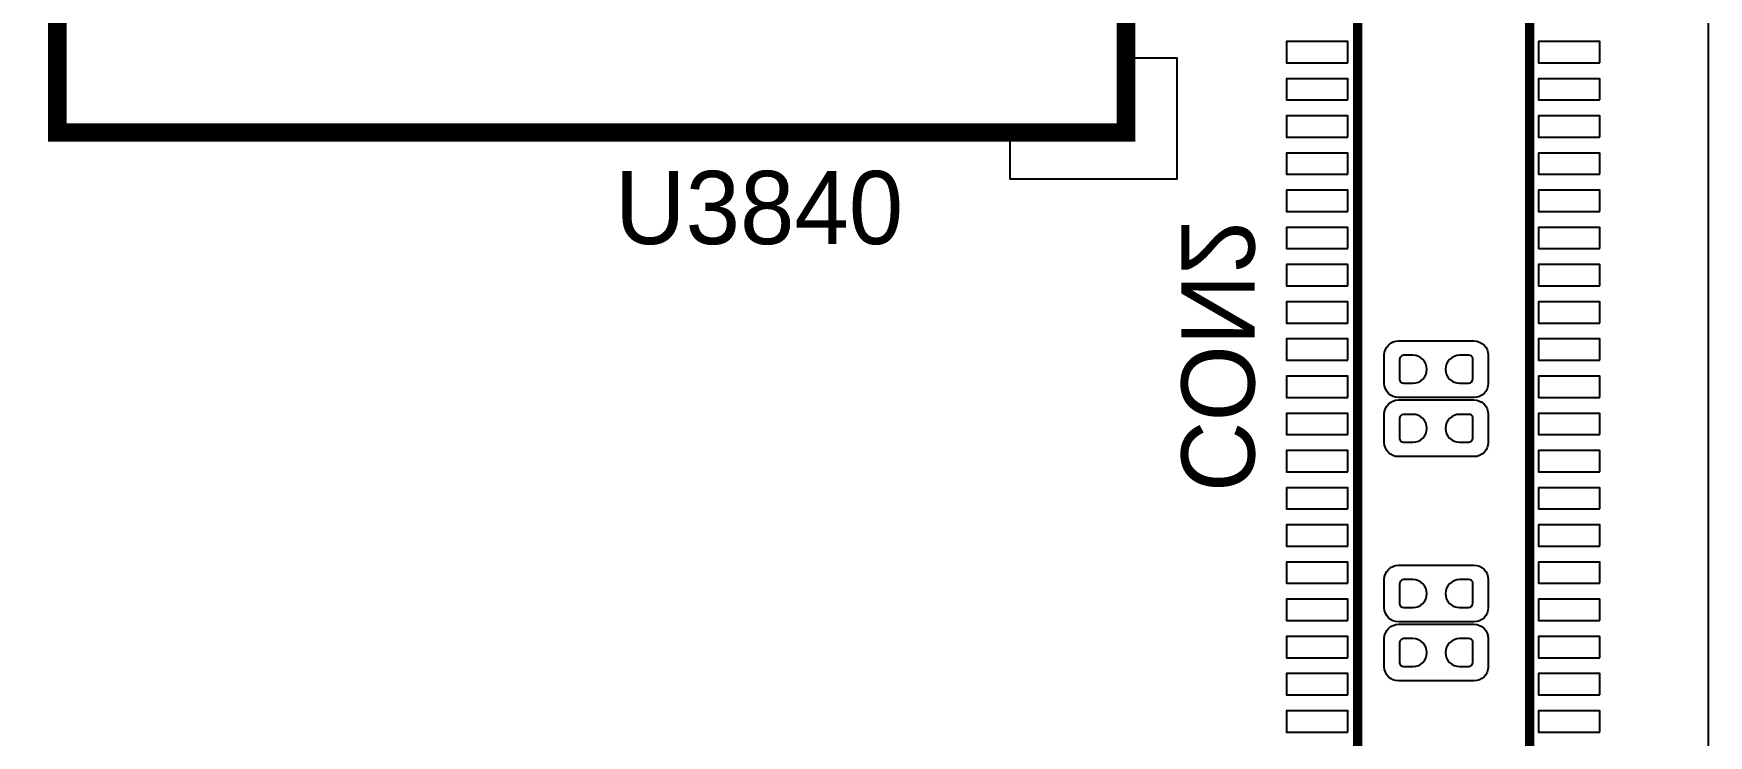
# Model space of a CAD drawing. Extents: x 0 to 69.8, y 0 to 65.
# Drawn here: x 36.97 to 55, y 42.92 to 50.47 of the extents above; entities that cross this region are included whole.
import ezdxf

# ---------------------------------------------------------------- set-up
doc = ezdxf.new("R2010")
doc.units = 0
for name, color, linetype in [('BG_OUTLINE', 254, 'CONTINUOUS'), ('PG_SILKSCREEN_BOTTOM', 12, 'CONTINUOUS'), ('PG_SILKSCREEN_TOP', 254, 'CONTINUOUS'), ('PIN_BOTTOM', 1, 'CONTINUOUS'), ('PIN_TOP', 110, 'CONTINUOUS')]:
    doc.layers.add(name, color=color, linetype=linetype)

msp = doc.modelspace()

# ---------------------------------------------------------------- linework, layer by layer
at = {"layer": 'BG_OUTLINE'}
msp.add_lwpolyline([(2.999994, 0), (51.999998, 0, 0.414213), (54.999992, 2.999994), (54.999992, 62.000003, 0.414213), (51.999998, 64.999997), (2.999994, 64.999997, 0.414213), (0, 62.000003), (0, 2.999994, 0.414212)], format="xyb", close=True, dxfattribs=at)
at = {"layer": 'PG_SILKSCREEN_BOTTOM', "const_width": 0.1}
msp.add_lwpolyline([(51.224993, 58.034606), (51.224993, 36.514608), (53.075002, 36.514608), (53.075002, 58.034606), (51.224993, 58.034606)], dxfattribs=at)
at = {"layer": 'PG_SILKSCREEN_TOP', "const_width": 0.2}
msp.add_lwpolyline([(48.730002, 62.410111), (37.229999, 62.410111), (37.229999, 49.41001), (48.730002, 49.41001), (48.730002, 62.410111)], dxfattribs=at)
at = {"layer": 'PG_SILKSCREEN_TOP'}
msp.add_lwpolyline([(47.479991, 49.41001), (47.479991, 48.910011), (49.279988, 48.910011), (49.279988, 50.21011), (48.679989, 50.21011), (48.679989, 49.41001)], close=True, dxfattribs=at)
for points in [[(52.146048, 47.167902), (52.476248, 47.167902, -0.4142), (52.628648, 47.015502), (52.628648, 46.710702, -0.414202), (52.476248, 46.558302), (51.663448, 46.558302, -0.414227), (51.511048, 46.710702), (51.511048, 47.015502, -0.414225), (51.663448, 47.167902), (52.247648, 47.167902)], [(52.146022, 46.532902), (52.476222, 46.532902, -0.414228), (52.628622, 46.380502), (52.628622, 46.075702, -0.41423), (52.476222, 45.923302), (51.663422, 45.923302, -0.414199), (51.511022, 46.075702), (51.511022, 46.380502, -0.414197), (51.663422, 46.532902), (52.247622, 46.532902)], [(52.146022, 44.754902), (52.476222, 44.754902, -0.414214), (52.628622, 44.602502), (52.628622, 44.297702, -0.414227), (52.476222, 44.145302), (51.663422, 44.145302, -0.414213), (51.511022, 44.297702), (51.511022, 44.602502, -0.4142), (51.663422, 44.754902), (52.247622, 44.754902)], [(52.146073, 44.119902), (52.476273, 44.119902, -0.414219), (52.628673, 43.967502), (52.628673, 43.662702, -0.414203), (52.476273, 43.510302), (51.663473, 43.510302, -0.414208), (51.511073, 43.662702), (51.511073, 43.967502, -0.414224), (51.663473, 44.119902), (52.247673, 44.119902)]]:
    msp.add_lwpolyline(points, format="xyb", dxfattribs=at)
at = {"layer": 'PIN_BOTTOM'}
for points in [[(51.120218, 50.160301), (51.120218, 50.388901), (50.459818, 50.388901), (50.459818, 50.160301)], [(53.830195, 50.160301), (53.830195, 50.388901), (53.169795, 50.388901), (53.169795, 50.160301)], [(51.120218, 49.760302), (51.120218, 49.988902), (50.459818, 49.988902), (50.459818, 49.760302)], [(53.830195, 49.760302), (53.830195, 49.988902), (53.169795, 49.988902), (53.169795, 49.760302)], [(51.120218, 49.360303), (51.120218, 49.588903), (50.459818, 49.588903), (50.459818, 49.360303)], [(53.830195, 49.360303), (53.830195, 49.588903), (53.169795, 49.588903), (53.169795, 49.360303)], [(51.120218, 48.960303), (51.120218, 49.188903), (50.459818, 49.188903), (50.459818, 48.960303)], [(53.830195, 48.960303), (53.830195, 49.188903), (53.169795, 49.188903), (53.169795, 48.960303)], [(51.120218, 48.560304), (51.120218, 48.788904), (50.459818, 48.788904), (50.459818, 48.560304)], [(53.830195, 48.560304), (53.830195, 48.788904), (53.169795, 48.788904), (53.169795, 48.560304)], [(51.120218, 48.160305), (51.120218, 48.388905), (50.459818, 48.388905), (50.459818, 48.160305)], [(53.830195, 48.160305), (53.830195, 48.388905), (53.169795, 48.388905), (53.169795, 48.160305)], [(51.120218, 47.760306), (51.120218, 47.988906), (50.459818, 47.988906), (50.459818, 47.760306)], [(53.830195, 47.760306), (53.830195, 47.988906), (53.169795, 47.988906), (53.169795, 47.760306)], [(51.120218, 47.360307), (51.120218, 47.588907), (50.459818, 47.588907), (50.459818, 47.360307)], [(53.830195, 47.360307), (53.830195, 47.588907), (53.169795, 47.588907), (53.169795, 47.360307)], [(51.120218, 46.960307), (51.120218, 47.188907), (50.459818, 47.188907), (50.459818, 46.960307)], [(53.830195, 46.960307), (53.830195, 47.188907), (53.169795, 47.188907), (53.169795, 46.960307)], [(51.120218, 46.560308), (51.120218, 46.788908), (50.459818, 46.788908), (50.459818, 46.560308)], [(53.830195, 46.560308), (53.830195, 46.788908), (53.169795, 46.788908), (53.169795, 46.560308)], [(51.120218, 46.160309), (51.120218, 46.388909), (50.459818, 46.388909), (50.459818, 46.160309)], [(53.830195, 46.160309), (53.830195, 46.388909), (53.169795, 46.388909), (53.169795, 46.160309)], [(51.120218, 45.76031), (51.120218, 45.98891), (50.459818, 45.98891), (50.459818, 45.76031)], [(53.830195, 45.76031), (53.830195, 45.98891), (53.169795, 45.98891), (53.169795, 45.76031)], [(51.120218, 45.360311), (51.120218, 45.588911), (50.459818, 45.588911), (50.459818, 45.360311)], [(53.830195, 45.360311), (53.830195, 45.588911), (53.169795, 45.588911), (53.169795, 45.360311)], [(51.120218, 44.960311), (51.120218, 45.188911), (50.459818, 45.188911), (50.459818, 44.960311)], [(53.830195, 44.960311), (53.830195, 45.188911), (53.169795, 45.188911), (53.169795, 44.960311)], [(51.120218, 44.560312), (51.120218, 44.788912), (50.459818, 44.788912), (50.459818, 44.560312)], [(53.830195, 44.560312), (53.830195, 44.788912), (53.169795, 44.788912), (53.169795, 44.560312)], [(51.120218, 44.160313), (51.120218, 44.388913), (50.459818, 44.388913), (50.459818, 44.160313)], [(53.830195, 44.160313), (53.830195, 44.388913), (53.169795, 44.388913), (53.169795, 44.160313)], [(51.120218, 43.760314), (51.120218, 43.988914), (50.459818, 43.988914), (50.459818, 43.760314)], [(53.830195, 43.760314), (53.830195, 43.988914), (53.169795, 43.988914), (53.169795, 43.760314)], [(51.120218, 43.360315), (51.120218, 43.588915), (50.459818, 43.588915), (50.459818, 43.360315)], [(53.830195, 43.360315), (53.830195, 43.588915), (53.169795, 43.588915), (53.169795, 43.360315)], [(51.120218, 42.960315), (51.120218, 43.188915), (50.459818, 43.188915), (50.459818, 42.960315)], [(53.830195, 42.960315), (53.830195, 43.188915), (53.169795, 43.188915), (53.169795, 42.960315)]]:
    msp.add_lwpolyline(points, close=True, dxfattribs=at)
at = {"layer": 'PIN_TOP'}
for points in [[(51.819658, 47.01319), (51.718058, 47.01319, 0.376179), (51.675563, 46.964702), (51.675563, 46.748802, 0.366061), (51.718058, 46.713013), (51.819658, 46.713013, 0.999182)], [(52.320038, 46.713013), (52.421638, 46.713013, 0.376179), (52.464132, 46.761502), (52.464132, 46.977402, 0.366061), (52.421638, 47.01319), (52.320038, 47.01319, 0.999182)], [(51.819632, 46.37819), (51.718032, 46.37819, 0.376179), (51.675538, 46.329702), (51.675538, 46.113802, 0.366061), (51.718032, 46.078013), (51.819632, 46.078013, 0.999182)], [(52.320012, 46.078013), (52.421612, 46.078013, 0.376179), (52.464106, 46.126502), (52.464106, 46.342402, 0.366061), (52.421612, 46.37819), (52.320012, 46.37819, 0.999182)], [(51.819632, 44.60019), (51.718032, 44.60019, 0.376179), (51.675538, 44.551702), (51.675538, 44.335802, 0.366061), (51.718032, 44.300013), (51.819632, 44.300013, 0.999182)], [(52.320012, 44.300013), (52.421612, 44.300013, 0.376179), (52.464106, 44.348502), (52.464106, 44.564402, 0.366061), (52.421612, 44.60019), (52.320012, 44.60019, 0.999182)], [(51.819683, 43.96519), (51.718083, 43.96519, 0.376179), (51.675589, 43.916702), (51.675589, 43.700802, 0.366061), (51.718083, 43.665013), (51.819683, 43.665013, 0.999182)], [(52.320063, 43.665013), (52.421663, 43.665013, 0.376179), (52.464157, 43.713502), (52.464157, 43.929402, 0.366061), (52.421663, 43.96519), (52.320063, 43.96519, 0.999182)]]:
    msp.add_lwpolyline(points, format="xyb", close=True, dxfattribs=at)

# ---------------------------------------------------------------- texts
at = {"layer": 'PG_SILKSCREEN_BOTTOM', "text_generation_flag": 2}
msp.add_text('CON2', height=0.7874, rotation=270, dxfattribs=at).set_placement((49.3268, 45.5422))
at = {"layer": 'PG_SILKSCREEN_TOP'}
msp.add_text('U3840', height=0.7874, dxfattribs=at).set_placement((43.2308, 48.2092))

doc.saveas('drawing.dxf')
